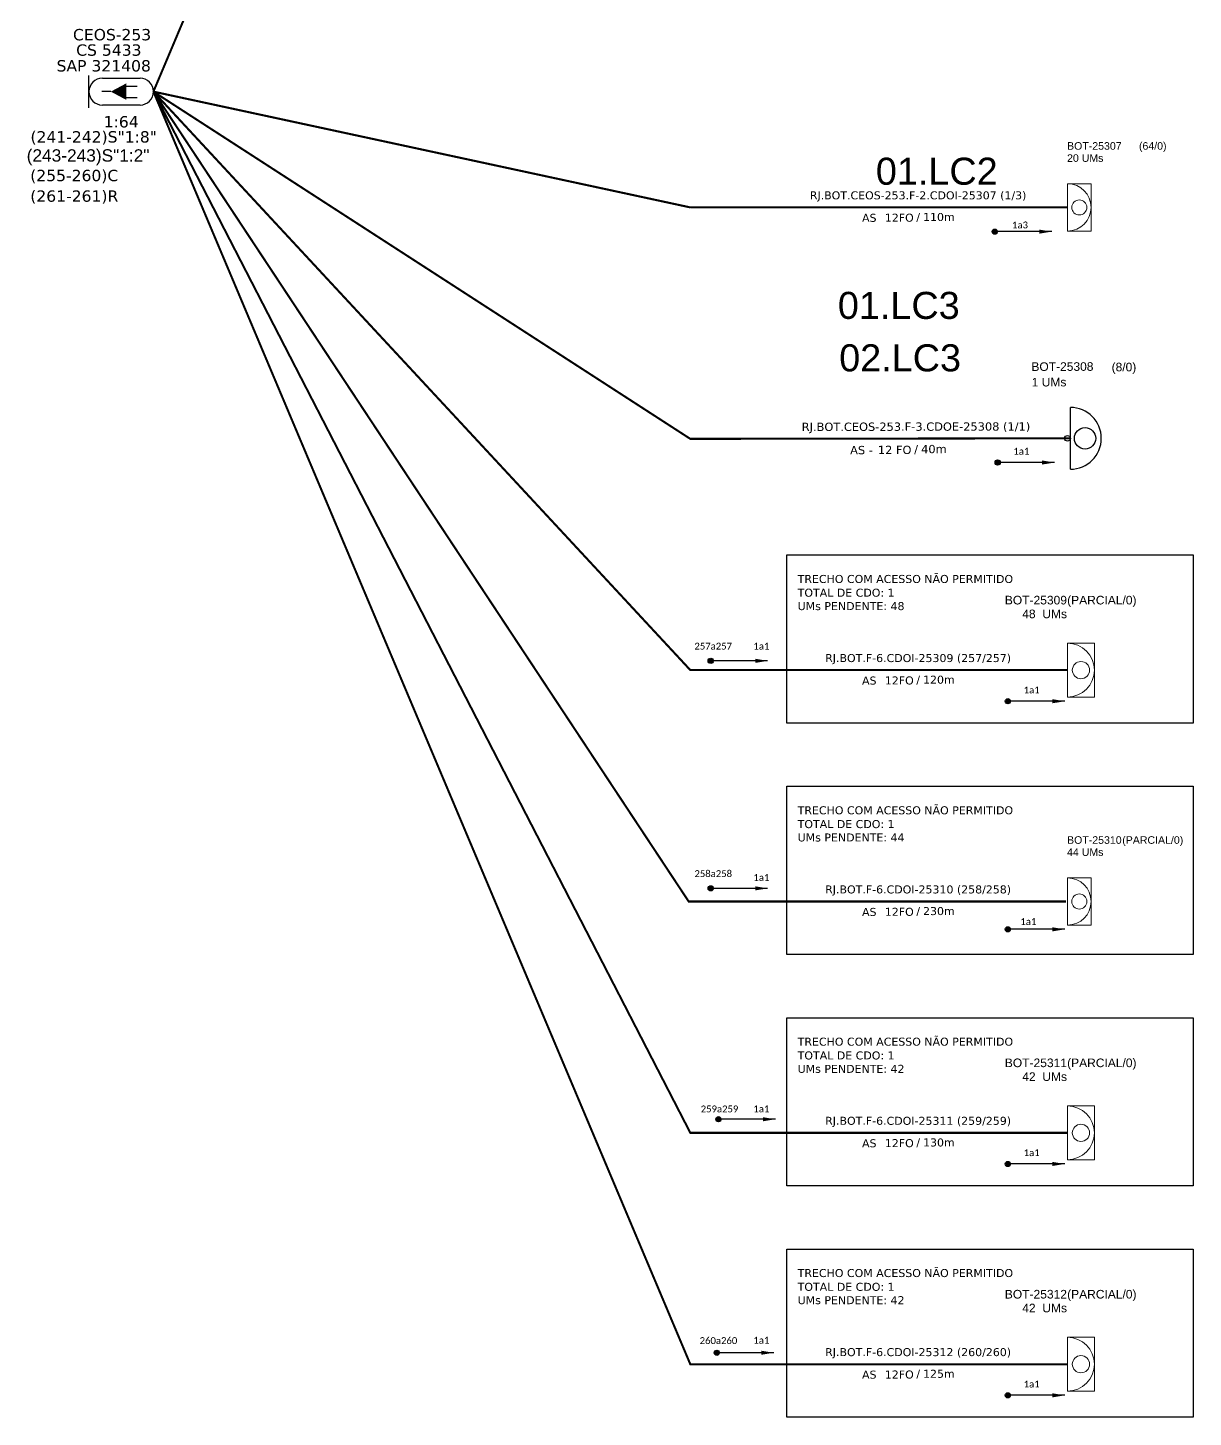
# Model space of a CAD drawing. Header units: millimetres. Extents: x 330.5 to 393.9, y 336.5 to 431.5.
# Drawn here: x 337.27 to 365.28, y 336.46 to 369.84 of the extents above; entities that cross this region are included whole.
import ezdxf
from ezdxf.enums import TextEntityAlignment as Align

# ---------------------------------------------------------------- set-up
doc = ezdxf.new("R2010")
doc.units = ezdxf.units.MM
doc.header["$LTSCALE"] = 0.03
for name, color, linetype, lineweight in [("20.0-LEGENDA DOS CDO'S", 1, 'Continuous', 0), ('20.1-CDO_INTERIOR', 1, 'Continuous', 0), ('20.2-CDO_POSTE', 1, 'Continuous', 5), ('40.1-ETIQUETAS', 1, 'Continuous', 20)]:
    doc.layers.add(name, color=color, linetype=linetype, lineweight=lineweight)
for name, color, linetype in [('20.4-CEOS', 1, 'Continuous'), ('CAP a instalar', 1, 'FENCELINE1'), ('label_cabos', 7, 'Continuous'), ('Seta indicação do cabo', 7, 'Continuous'), ('texto', 255, 'Continuous')]:
    doc.layers.add(name, color=color, linetype=linetype)
doc.styles.add('ARIAL', font='arial.ttf')
doc.styles.add('siredit', font='verdana.ttf')
doc.styles.get("Standard").update_dxf_attribs({"font": 'arial.ttf'})
doc.linetypes.add('FENCELINE1', pattern='A,0.25,-0.1,[133,ltypeshp.shx,S=0.1,R=0,X=-0.1,Y=0],-0.1,1', length=1.45)
doc.dimstyles.new('CC', dxfattribs={"dimtxt": 1, "dimasz": 2, "dimexe": 0.18, "dimexo": 0.0625, "dimgap": 0.09, "dimtad": 0, "dimdec": 0, "dimrnd": 1, "dimzin": 0, "dimdsep": 46, "dimtxsty": 'siredit', "dimblk": 'NONE', "dimcen": 0, "dimse1": 1, "dimse2": 1, "dimsd1": 1, "dimsd2": 1, "dimclrt": 7, "dimadec": 0, "dimazin": 0, "dimtfac": 1, "dimtdec": 0, "dimtofl": 0, "dimtmove": 0, "dimatfit": 3, "dimfxl": 0, "dimtolj": 1, "dimtzin": 0, "dimarcsym": 0})

# ---------------------------------------------------------------- blocks, each defined once
blk = doc.blocks.new('CEOS_RP_CT_DRT')
at = {"layer": '20.4-CEOS', "color": 0}
for p, q in [((-4.54, 1.19), (-1.19, 1.19)), ((-1.19, -1.19), (-4.54, -1.19))]:
    blk.add_line(p, q, dxfattribs=at)
for points in [[(-5.73, -1.43), (-5.73, 1.44)], [(-3.79, 0), (-4.59, 0)], [(-2.47, 0.48), (-1.45, 0.48)], [(-2.47, -0.52), (-1.45, -0.52)]]:
    blk.add_lwpolyline(points, dxfattribs=at)
blk.add_lwpolyline([(-3.79, 0, 0, 1.47, 0), (-2.41, 0, 1.47, 1.47, 0)], format="xyseb", dxfattribs=at)
for centre, start, end in [((-4.54, 0), 90, 270), ((-1.19, 0), 270, 90)]:
    blk.add_arc(centre, 1.19, start, end, dxfattribs=at)
at = {"layer": '20.4-CEOS', "color": 7, "style": 'siredit'}
for tag, p in [('Nº_DA_CEOS', (-2.86, 5.6)), ('LOCAL', (-2.86, 4.24)), ('SAP', (-2.86, 2.78)), ('RACIO_SPLITAGEM', (-2.86, -1.88)), ('FIBRAS_SPLITTER', (-2.86, -3.58)), ('FIBRAS_TOP_C', (-2.86, -5.08)), ('RESERVA_FINAIS', (-2.86, -6.39))]:
    blk.add_attdef(tag, text='', height=1.01, dxfattribs=at).set_placement(p, align=Align.TOP_CENTER)
blk = doc.blocks.new('CDOI_INT')
at = {"layer": '20.1-CDO_INTERIOR', "color": 0, "lineweight": 18}
blk.add_lwpolyline([(4.25, -4.25), (4.25, 4.25), (0, 4.25), (0, -4.25)], close=True, dxfattribs=at)
blk.add_circle((2.12, 0), 1.36, dxfattribs=at)
blk.add_arc((0, 0), 4.25, 270, 90, dxfattribs=at)
at = {"layer": "20.0-LEGENDA DOS CDO'S", "color": 0, "style": 'ARIAL'}
for tag, p in [('CDO_N', (-0.08, 10.38)), ('SPLITER_1', (21.18, 10.38)), ('SURVEY', (-0.08, 8.2)), ('SPLITER_2', (21.19, 8.68)), ('SAP', (-0.08, 6.23)), ('1:XX', (5.94, -2.22)), ('UMS', (5.94, -4.24))]:
    blk.add_attdef(tag, p, '', height=1.36, dxfattribs=at)
blk.add_attdef('FIBRAS_UTILIZADAS', text='', height=1.36, dxfattribs=at).set_placement((15.34, 10.38), align=Align.CENTER)
blk = doc.blocks.new('_None')
blk = doc.blocks.new('ETIQUETA_RS5F')
at = {"layer": '40.1-ETIQUETAS', "color": 0, "style": 'siredit'}
blk.add_text('/', height=1.5, dxfattribs=at).set_placement((1.55, -1.95), align=Align.MIDDLE_RIGHT)
for tag, p in [('ETIQUETA_R_SECUNDARIA', (1.18, 2.1)), ('ETIQUETA_R_PRIMARIA', (1.18, 4.1)), ('F_ATIVAS/F_MORTAS', (1.11, -4.24))]:
    blk.add_attdef(tag, text='', height=1.5, dxfattribs=at).set_placement(p, align=Align.MIDDLE_CENTER)
for tag, p in [('TIPO_CABO', (-6.62, -2.12)), ('CAP_CABO', (0.37, -2.09))]:
    blk.add_attdef(tag, text='', height=1.5, dxfattribs=at).set_placement(p, align=Align.MIDDLE_RIGHT)
blk.add_attdef('METROS', text='', height=1.5, dxfattribs=at).set_placement((2.11, -1.95), align=Align.MIDDLE_LEFT)
for tag, p in [('FUSÃO_1', (0.82, -8.39)), ('FUSÃO_2', (0.82, -10.6)), ('FUSÃO_3', (0.82, -12.93)), ('FUSÃO_4', (0.82, -15.14)), ('FUSÃO_5', (0.82, -17.16))]:
    blk.add_attdef(tag, text='', height=1.5, dxfattribs=at).set_placement(p, align=Align.CENTER)
blk = doc.blocks.new('CDOE-TEXTO PADRÃO')
at = {"layer": "20.0-LEGENDA DOS CDO'S", "color": 0, "style": 'ARIAL'}
for tag, p in [('CDO_N', (0.49, 7.39)), ('CORDOALHA', (0.5, 4.33)), ('SAP', (0.51, 1.67)), ('SPLITER_1', (0.59, -0.91)), ('SPLITER_2', (0.6, -3.55)), ('(XX-XX_F)S', (0.54, -8.29)), ('(XX-XX_L)S', (0.55, -10.83)), ('UMS', (0.55, -13.15))]:
    blk.add_attdef(tag, p, '', height=1.7, rotation=0.118, dxfattribs=at)
blk.add_attdef('FIBRAS_UTILIZADAS', text='', height=1.7, rotation=0.118, dxfattribs=at).set_placement((19.77, 7.43), align=Align.CENTER)
blk = doc.blocks.new('CDOE POSTE_')
at = {"color": 1}
blk.add_line((12.92, -5.49), (-2.38, -5.49), dxfattribs=at)
for centre, radius in [((5.27, -1.86), 2.64), ((5.27, -6.2), 0.708)]:
    blk.add_circle(centre, radius, dxfattribs=at)
blk.add_arc((5.27, -5.49), 7.65, 0, 180, dxfattribs=at)
blk = doc.blocks.new('SETA 2')
at = {"layer": 'Seta indicação do cabo'}
h = blk.add_hatch(color=256, dxfattribs=at)
h.dxf.hatch_style = 1
h.paths.add_polyline_path([(348.974, 271.648, 1), (348.848, 271.648, 1)])
blk.add_circle((348.911, 271.648), 0.0626, dxfattribs=at)
blk.add_leader([(350.279, 271.648), (348.974, 271.648)], dimstyle='CC', override={"dimasz": 0.3}, dxfattribs=at)

msp = doc.modelspace()

# ---------------------------------------------------------------- linework, layer by layer
at = {"color": 3}
for points in [[(355.51, 357.173), (365.279, 357.173), (365.279, 353.133), (355.51, 353.133)], [(355.51, 351.615), (365.279, 351.615), (365.279, 347.575), (355.51, 347.575)], [(355.51, 346.056), (365.279, 346.056), (365.279, 342.016), (355.51, 342.016)], [(355.51, 340.497), (365.279, 340.497), (365.279, 336.457), (355.51, 336.457)]]:
    msp.add_lwpolyline(points, close=True, dxfattribs=at)
at = {"layer": 'CAP a instalar', "linetype": 'ByBlock', "ltscale": 30, "const_width": 0.05}
msp.add_lwpolyline([(340.291, 368.306), (353.193, 398.883), (353.193, 398.883)], dxfattribs=at)
at = {"layer": 'CAP a instalar', "ltscale": 30, "const_width": 0.05}
for points in [[(362.326, 359.976), (353.193, 359.963), (340.291, 368.306)], [(353.193, 365.524), (340.291, 368.306)], [(353.193, 365.524), (362.258, 365.524)]]:
    msp.add_lwpolyline(points, dxfattribs=at)
at = {"layer": 'CAP a instalar', "color": 8, "ltscale": 30, "const_width": 0.05}
for points in [[(362.258, 354.407), (353.194, 354.407), (340.291, 368.306)], [(362.218, 348.848), (353.154, 348.848), (340.291, 368.306)], [(362.258, 343.289), (353.194, 343.289), (340.291, 368.306)], [(362.258, 337.728), (353.194, 337.728), (340.291, 368.306)]]:
    msp.add_lwpolyline(points, dxfattribs=at)

# ---------------------------------------------------------------- block references
for p in [(11.599, 93.294), (11.668, 87.747), (4.773, 82.982), (11.914, 82.011), (4.773, 77.515), (11.914, 76.531), (4.958, 71.968), (11.914, 70.894), (4.918, 66.358), (11.914, 65.335)]:
    msp.add_blockref('SETA 2', p)
at = {"layer": '20.1-CDO_INTERIOR', "color": 8, "ltscale": 11}
ref = msp.add_blockref('CDOI_INT', (362.258, 354.407), dxfattribs=dict(at, xscale=0.1520687536512284, yscale=0.1520687536512284, zscale=0.1520687536512284))
ref.add_attrib('CDO_N', 'BOT-25309', dxfattribs={"layer": "20.0-LEGENDA DOS CDO'S", "color": 8, "height": 0.2069, "style": 'ARIAL'}).set_placement((362.245, 355.985), align=Align.RIGHT)
ref.add_attrib('FIBRAS_UTILIZADAS', '    (PARCIAL/0)', dxfattribs={"layer": "20.0-LEGENDA DOS CDO'S", "color": 8, "height": 0.20644, "style": 'ARIAL'}).set_placement((362.922, 355.985), align=Align.CENTER)
ref.add_attrib('SURVEY', '48  UMs', dxfattribs={"layer": "20.0-LEGENDA DOS CDO'S", "color": 8, "height": 0.2069, "style": 'ARIAL'}).set_placement((362.246, 355.654), align=Align.RIGHT)
ref = msp.add_blockref('CDOI_INT', (362.258, 343.289), dxfattribs=dict(at, xscale=0.1520687536512284, yscale=0.1520687536512284, zscale=0.1520687536512284))
ref.add_attrib('CDO_N', 'BOT-25311', dxfattribs={"layer": "20.0-LEGENDA DOS CDO'S", "color": 8, "height": 0.2069, "style": 'ARIAL'}).set_placement((362.245, 344.868), align=Align.RIGHT)
ref.add_attrib('FIBRAS_UTILIZADAS', '    (PARCIAL/0)', dxfattribs={"layer": "20.0-LEGENDA DOS CDO'S", "color": 8, "height": 0.20644, "style": 'ARIAL'}).set_placement((362.922, 344.868), align=Align.CENTER)
ref.add_attrib('SURVEY', '42  UMs', dxfattribs={"layer": "20.0-LEGENDA DOS CDO'S", "color": 8, "height": 0.2069, "style": 'ARIAL'}).set_placement((362.246, 344.536), align=Align.RIGHT)
ref = msp.add_blockref('CDOI_INT', (362.258, 337.73), dxfattribs=dict(at, xscale=0.1520687536512284, yscale=0.1520687536512284, zscale=0.1520687536512284))
ref.add_attrib('CDO_N', 'BOT-25312', dxfattribs={"layer": "20.0-LEGENDA DOS CDO'S", "color": 8, "height": 0.2069, "style": 'ARIAL'}).set_placement((362.245, 339.309), align=Align.RIGHT)
ref.add_attrib('FIBRAS_UTILIZADAS', '    (PARCIAL/0)', dxfattribs={"layer": "20.0-LEGENDA DOS CDO'S", "color": 8, "height": 0.20644, "style": 'ARIAL'}).set_placement((362.922, 339.309), align=Align.CENTER)
ref.add_attrib('SURVEY', '42  UMs', dxfattribs={"layer": "20.0-LEGENDA DOS CDO'S", "color": 8, "height": 0.2069, "style": 'ARIAL'}).set_placement((362.246, 338.977), align=Align.RIGHT)
at = {"layer": '20.2-CDO_POSTE'}
ref = msp.add_blockref('CDOE-TEXTO PADRÃO', (362.277, 360.211), dxfattribs=dict(at, xscale=0.1215000003576279, yscale=0.1215000003576279, zscale=0.1215000003576279))
ref.add_attrib('CDO_N', 'BOT-25308', (361.39, 361.595), dxfattribs={"layer": "20.0-LEGENDA DOS CDO'S", "color": 0, "height": 0.2065, "rotation": 0.118, "style": 'ARIAL'})
ref.add_attrib('CORDOALHA', '1 UMs', (361.398, 361.222), dxfattribs={"layer": "20.0-LEGENDA DOS CDO'S", "color": 0, "height": 0.2065, "rotation": 0.118, "style": 'ARIAL'})
ref.add_attrib('FIBRAS_UTILIZADAS', '       (8/0)', dxfattribs={"layer": "20.0-LEGENDA DOS CDO'S", "color": 0, "height": 0.20653, "rotation": 0.118, "style": 'ARIAL'}).set_placement((363.334, 361.585), align=Align.CENTER)
at = {"layer": '20.4-CEOS'}
ref = msp.add_blockref('CEOS_RP_CT_DRT', (340.291, 368.306), dxfattribs=dict(at, xscale=0.2702082246541977, yscale=0.2702082246541977, zscale=0.2702082246541977))
ref.add_attrib('Nº_DA_CEOS', 'CEOS-253', dxfattribs={"color": 7, "height": 0.2728, "style": 'siredit'}).set_placement((339.298, 369.811), align=Align.TOP_CENTER)
ref.add_attrib('LOCAL', 'CS 5433', dxfattribs={"color": 7, "height": 0.2728, "style": 'siredit'}).set_placement((339.22, 369.441), align=Align.TOP_CENTER)
ref.add_attrib('SAP', 'SAP 321408  ', dxfattribs={"color": 7, "height": 0.27282, "style": 'siredit'}).set_placement((339.216, 369.063), align=Align.TOP_CENTER)
ref.add_attrib('RACIO_SPLITAGEM', '1:64', dxfattribs={"color": 7, "height": 0.2728, "style": 'siredit'}).set_placement((339.517, 367.718), align=Align.TOP_CENTER)
ref.add_attrib('FIBRAS_SPLITTER', '(241-242)S"1:8"           ', dxfattribs={"color": 7, "height": 0.27282, "style": 'siredit'}).set_placement((339.51, 367.356), align=Align.TOP_CENTER)
ref.add_attrib('FIBRAS_TOP_C', ' (255-260)C                    ', dxfattribs={"color": 7, "height": 0.27282, "style": 'siredit'}).set_placement((339.519, 366.427), align=Align.TOP_CENTER)
ref.add_attrib('RESERVA_FINAIS', '(261-261)R                 ', dxfattribs={"color": 7, "height": 0.27282, "style": 'siredit'}).set_placement((339.401, 365.933), align=Align.TOP_CENTER)
at = {"layer": '40.1-ETIQUETAS'}
ref = msp.add_blockref('ETIQUETA_RS5F', (358.459, 359.977), dxfattribs=dict(at, xscale=0.1329574641623993, yscale=0.1329574641623993, zscale=0.1329574641623993, rotation=0.1179917413876913))
ref.add_attrib('ETIQUETA_R_SECUNDARIA', 'RJ.BOT.CEOS-253.F-3.CDOE-25308 (1/1)', dxfattribs={"color": 0, "height": 0.19944, "rotation": 0.118, "style": 'siredit'}).set_placement((358.616, 360.257), align=Align.MIDDLE_CENTER)
ref.add_attrib('TIPO_CABO', 'AS -', dxfattribs={"color": 0, "height": 0.1994, "rotation": 0.118, "style": 'siredit'}).set_placement((357.58, 359.694), align=Align.MIDDLE_RIGHT)
ref.add_attrib('CAP_CABO', '12 FO', dxfattribs={"color": 0, "height": 0.1994, "rotation": 0.118, "style": 'siredit'}).set_placement((358.508, 359.699), align=Align.MIDDLE_RIGHT)
ref.add_attrib('METROS', '40m', dxfattribs={"color": 0, "height": 0.1994, "rotation": 0.118, "style": 'siredit'}).set_placement((358.74, 359.718), align=Align.MIDDLE_LEFT)
at = {"layer": 'CAP a instalar', "linetype": 'FENCELINE1', "ltscale": 7}
ref = msp.add_blockref('CDOI_INT', (362.258, 365.524), dxfattribs=dict(at, xscale=0.133529617857242, yscale=0.133529617857242, zscale=0.133529617857242))
ref.add_attrib('CDO_N', 'BOT-25307', (362.247, 366.91), dxfattribs={"layer": "20.0-LEGENDA DOS CDO'S", "color": 0, "height": 0.1816, "style": 'ARIAL'})
ref.add_attrib('FIBRAS_UTILIZADAS', '(64/0)', dxfattribs={"layer": "20.0-LEGENDA DOS CDO'S", "color": 0, "height": 0.1816, "style": 'ARIAL'}).set_placement((364.306, 366.91), align=Align.CENTER)
ref.add_attrib('SURVEY', '20 UMs', (362.247, 366.619), dxfattribs={"layer": "20.0-LEGENDA DOS CDO'S", "color": 0, "height": 0.1816, "style": 'ARIAL'})
at = {"layer": 'CAP a instalar', "ltscale": 30}
ref = msp.add_blockref('ETIQUETA_RS5F', (358.515, 365.545), dxfattribs=dict(at, xscale=0.1281445296020252, yscale=0.1281445296020252, zscale=0.1281445296020252))
ref.add_attrib('ETIQUETA_R_SECUNDARIA', 'RJ.BOT.CEOS-253.F-2.CDOI-25307 (1/3)', dxfattribs={"layer": '40.1-ETIQUETAS', "color": 0, "height": 0.19222, "style": 'siredit'}).set_placement((358.667, 365.814), align=Align.MIDDLE_CENTER)
ref.add_attrib('TIPO_CABO', 'AS', dxfattribs={"layer": '40.1-ETIQUETAS', "color": 0, "height": 0.1922, "style": 'siredit'}).set_placement((357.668, 365.274), align=Align.MIDDLE_RIGHT)
ref.add_attrib('CAP_CABO', '12FO', dxfattribs={"layer": '40.1-ETIQUETAS', "color": 0, "height": 0.1922, "style": 'siredit'}).set_placement((358.562, 365.277), align=Align.MIDDLE_RIGHT)
ref.add_attrib('METROS', '110m', dxfattribs={"layer": '40.1-ETIQUETAS', "color": 0, "height": 0.1922, "style": 'siredit'}).set_placement((358.786, 365.294), align=Align.MIDDLE_LEFT)
at = {"layer": 'CAP a instalar', "color": 9, "linetype": 'FENCELINE1', "ltscale": 7}
ref = msp.add_blockref('ETIQUETA_RS5F', (358.515, 354.427), dxfattribs=dict(at, xscale=0.1281445296020252, yscale=0.1281445296020252, zscale=0.1281445296020252))
ref.add_attrib('ETIQUETA_R_SECUNDARIA', 'RJ.BOT.F-6.CDOI-25309 (257/257)', dxfattribs={"layer": '40.1-ETIQUETAS', "color": 0, "height": 0.19222, "style": 'siredit'}).set_placement((358.667, 354.697), align=Align.MIDDLE_CENTER)
ref.add_attrib('TIPO_CABO', 'AS', dxfattribs={"layer": '40.1-ETIQUETAS', "color": 0, "height": 0.1922, "style": 'siredit'}).set_placement((357.668, 354.156), align=Align.MIDDLE_RIGHT)
ref.add_attrib('CAP_CABO', '12FO', dxfattribs={"layer": '40.1-ETIQUETAS', "color": 0, "height": 0.1922, "style": 'siredit'}).set_placement((358.562, 354.159), align=Align.MIDDLE_RIGHT)
ref.add_attrib('METROS', '120m', dxfattribs={"layer": '40.1-ETIQUETAS', "color": 0, "height": 0.1922, "style": 'siredit'}).set_placement((358.786, 354.177), align=Align.MIDDLE_LEFT)
at = {"layer": 'CAP a instalar', "color": 8, "linetype": 'FENCELINE1', "ltscale": 7}
ref = msp.add_blockref('CDOI_INT', (362.258, 348.848), dxfattribs=dict(at, xscale=0.133529617857242, yscale=0.133529617857242, zscale=0.133529617857242))
ref.add_attrib('CDO_N', 'BOT-25310', (362.247, 350.234), dxfattribs={"layer": "20.0-LEGENDA DOS CDO'S", "color": 0, "height": 0.1816, "style": 'ARIAL'})
ref.add_attrib('FIBRAS_UTILIZADAS', '(PARCIAL/0)', dxfattribs={"layer": "20.0-LEGENDA DOS CDO'S", "color": 0, "height": 0.18164, "style": 'ARIAL'}).set_placement((364.306, 350.234), align=Align.CENTER)
ref.add_attrib('SURVEY', '44 UMs', (362.247, 349.943), dxfattribs={"layer": "20.0-LEGENDA DOS CDO'S", "color": 0, "height": 0.1816, "style": 'ARIAL'})
at = {"layer": 'CAP a instalar', "color": 9, "linetype": 'FENCELINE1', "ltscale": 7}
ref = msp.add_blockref('ETIQUETA_RS5F', (358.515, 348.868), dxfattribs=dict(at, xscale=0.1281445296020252, yscale=0.1281445296020252, zscale=0.1281445296020252))
ref.add_attrib('ETIQUETA_R_SECUNDARIA', 'RJ.BOT.F-6.CDOI-25310 (258/258)', dxfattribs={"layer": '40.1-ETIQUETAS', "color": 0, "height": 0.19222, "style": 'siredit'}).set_placement((358.667, 349.138), align=Align.MIDDLE_CENTER)
ref.add_attrib('TIPO_CABO', 'AS', dxfattribs={"layer": '40.1-ETIQUETAS', "color": 0, "height": 0.1922, "style": 'siredit'}).set_placement((357.668, 348.597), align=Align.MIDDLE_RIGHT)
ref.add_attrib('CAP_CABO', '12FO', dxfattribs={"layer": '40.1-ETIQUETAS', "color": 0, "height": 0.1922, "style": 'siredit'}).set_placement((358.562, 348.6), align=Align.MIDDLE_RIGHT)
ref.add_attrib('METROS', '230m', dxfattribs={"layer": '40.1-ETIQUETAS', "color": 0, "height": 0.1922, "style": 'siredit'}).set_placement((358.786, 348.618), align=Align.MIDDLE_LEFT)
ref = msp.add_blockref('ETIQUETA_RS5F', (358.515, 343.31), dxfattribs=dict(at, xscale=0.1281445296020252, yscale=0.1281445296020252, zscale=0.1281445296020252))
ref.add_attrib('ETIQUETA_R_SECUNDARIA', 'RJ.BOT.F-6.CDOI-25311 (259/259)', dxfattribs={"layer": '40.1-ETIQUETAS', "color": 0, "height": 0.19222, "style": 'siredit'}).set_placement((358.667, 343.579), align=Align.MIDDLE_CENTER)
ref.add_attrib('TIPO_CABO', 'AS', dxfattribs={"layer": '40.1-ETIQUETAS', "color": 0, "height": 0.1922, "style": 'siredit'}).set_placement((357.668, 343.039), align=Align.MIDDLE_RIGHT)
ref.add_attrib('CAP_CABO', '12FO', dxfattribs={"layer": '40.1-ETIQUETAS', "color": 0, "height": 0.1922, "style": 'siredit'}).set_placement((358.562, 343.042), align=Align.MIDDLE_RIGHT)
ref.add_attrib('METROS', '130m', dxfattribs={"layer": '40.1-ETIQUETAS', "color": 0, "height": 0.1922, "style": 'siredit'}).set_placement((358.786, 343.059), align=Align.MIDDLE_LEFT)
ref = msp.add_blockref('ETIQUETA_RS5F', (358.515, 337.751), dxfattribs=dict(at, xscale=0.1281445296020252, yscale=0.1281445296020252, zscale=0.1281445296020252))
ref.add_attrib('ETIQUETA_R_SECUNDARIA', 'RJ.BOT.F-6.CDOI-25312 (260/260)', dxfattribs={"layer": '40.1-ETIQUETAS', "color": 0, "height": 0.19222, "style": 'siredit'}).set_placement((358.667, 338.021), align=Align.MIDDLE_CENTER)
ref.add_attrib('TIPO_CABO', 'AS', dxfattribs={"layer": '40.1-ETIQUETAS', "color": 0, "height": 0.1922, "style": 'siredit'}).set_placement((357.668, 337.48), align=Align.MIDDLE_RIGHT)
ref.add_attrib('CAP_CABO', '12FO', dxfattribs={"layer": '40.1-ETIQUETAS', "color": 0, "height": 0.1922, "style": 'siredit'}).set_placement((358.562, 337.483), align=Align.MIDDLE_RIGHT)
ref.add_attrib('METROS', '125m', dxfattribs={"layer": '40.1-ETIQUETAS', "color": 0, "height": 0.1922, "style": 'siredit'}).set_placement((358.786, 337.501), align=Align.MIDDLE_LEFT)
at = {"layer": 'label_cabos', "xscale": 0.09719999879598618, "yscale": 0.09719999879598618, "zscale": 0.09719999879598618, "rotation": 270}
msp.add_blockref('CDOE POSTE_', (362.86, 360.488), dxfattribs=at)

# ---------------------------------------------------------------- texts
at = {"color": 3, "style": 'siredit'}
for s, p in [('TRECHO COM ACESSO NÃO PERMITIDO', (355.773, 356.501)), ('TOTAL DE CDO: 1', (355.773, 356.171)), ('UMs PENDENTE: 48', (355.773, 355.849)), ('TRECHO COM ACESSO NÃO PERMITIDO', (355.773, 350.943)), ('TOTAL DE CDO: 1', (355.773, 350.612)), ('UMs PENDENTE: 44', (355.773, 350.29)), ('TRECHO COM ACESSO NÃO PERMITIDO', (355.773, 345.384)), ('TOTAL DE CDO: 1', (355.773, 345.053)), ('UMs PENDENTE: 42', (355.773, 344.731)), ('TRECHO COM ACESSO NÃO PERMITIDO', (355.773, 339.825)), ('TOTAL DE CDO: 1', (355.773, 339.494)), ('UMs PENDENTE: 42', (355.773, 339.173))]:
    msp.add_text(s, height=0.19222, dxfattribs=at).set_placement(p)
at = {"char_height": 0.16479, "width": 2.786, "attachment_point": 5}
for s, insert in [('{\\fCalibri|b0|i0|c0|p34;\\C7;1a3}', (361.116, 365.101)), ('{\\fCalibri|b0|i0|c0|p34;\\C7;1a1}', (361.149, 359.665)), ('{\\fCalibri|b0|i0|c0|p34;\\C7;257a257}', (353.744, 354.982)), ('{\\fCalibri|b0|i0|c0|p34;\\C7;1a1}', (354.901, 354.982)), ('{\\fCalibri|b0|i0|c0|p34;\\C7;1a1}', (361.396, 353.929)), ('{\\fCalibri|b0|i0|c0|p34;\\C7;258a258}', (353.744, 349.516)), ('{\\fCalibri|b0|i0|c0|p34;\\C7;1a1}', (354.901, 349.424)), ('\\C7;\\fCalibri|b0|i0|c0|p34;1a1', (361.317, 348.365)), ('{\\fCalibri|b0|i0|c0|p34;\\C7;259a259}', (353.895, 343.863)), ('{\\fCalibri|b0|i0|c0|p34;\\C7;1a1}', (354.901, 343.865)), ('\\C7;\\fCalibri|b0|i0|c0|p34;1a1', (361.396, 342.812)), ('{\\fCalibri|b0|i0|c0|p34;\\C7;260a260}', (353.87, 338.297)), ('{\\fCalibri|b0|i0|c0|p34;\\C7;1a1}', (354.901, 338.306)), ('{\\fCalibri|b0|i0|c0|p34;\\C7;1a1}', (361.396, 337.253))]:
    msp.add_mtext(s, dxfattribs=dict(at, insert=insert))
at = {"layer": '20.4-CEOS', "color": 0, "insert": (337.246, 366.921), "char_height": 0.29723, "width": 5.01414, "attachment_point": 1}
msp.add_mtext('(243-243)S"1:2"           ', dxfattribs=at)
at = {"layer": 'texto', "color": 3, "char_height": 0.65, "width": 4.73782, "attachment_point": 5}
for s, insert in [('01.LC2', (359.116, 366.389, 0.25)), ('01.LC3', (358.203, 363.165, 0.25)), ('02.LC3', (358.235, 361.905, 0.25))]:
    msp.add_mtext(s, dxfattribs=dict(at, insert=insert))

doc.saveas('drawing.dxf')
